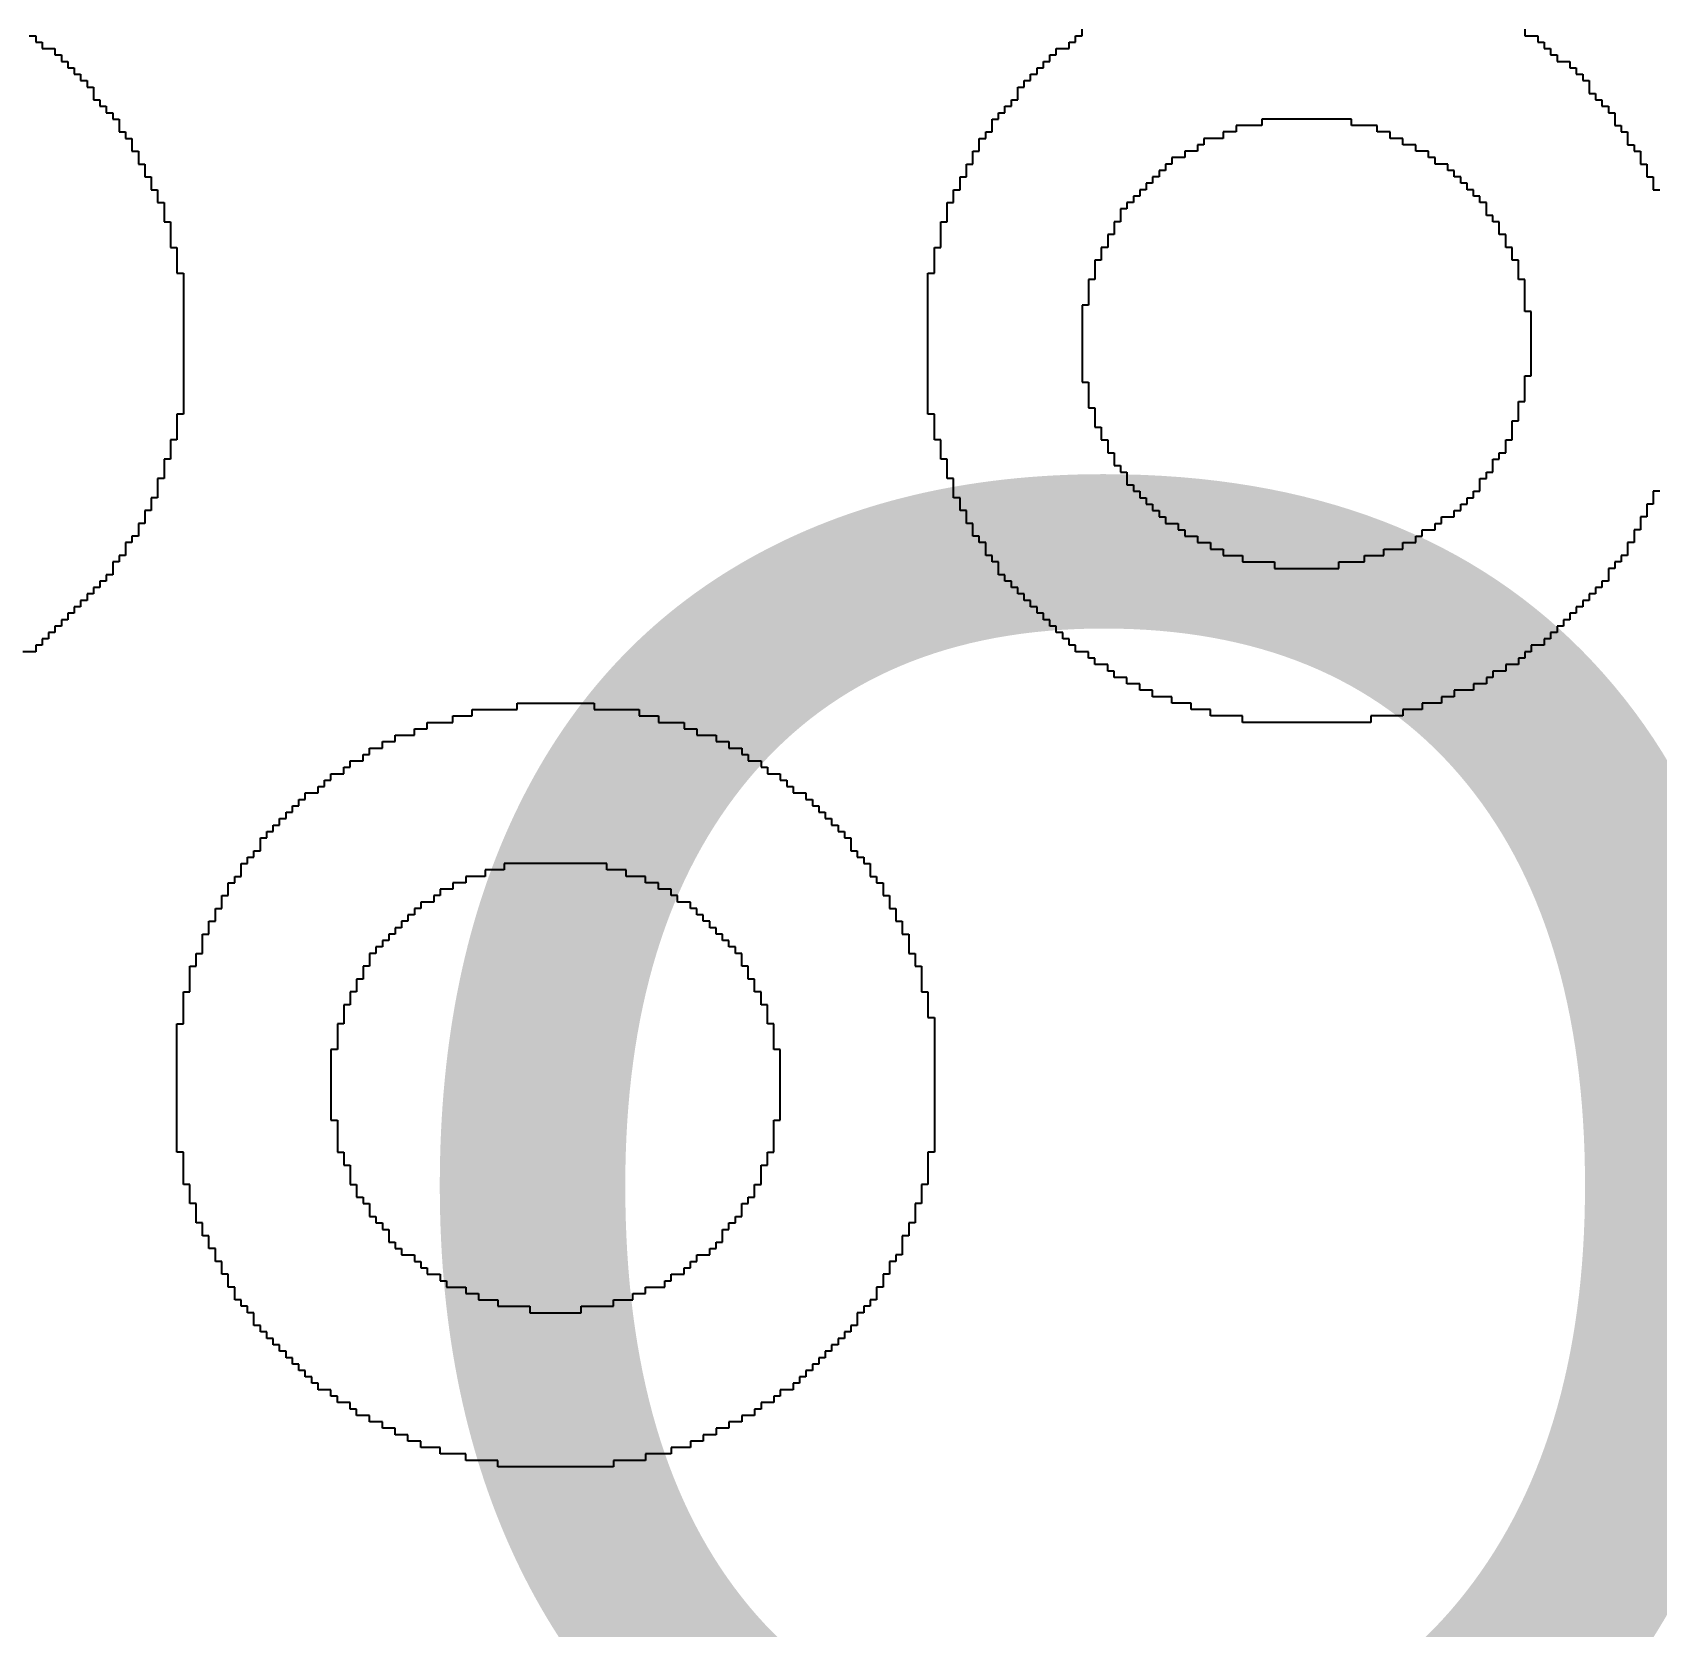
# Model space of a CAD drawing. Header units: inches. Extents: x -0.3 to 9.9, y -0.4 to 5.
# Drawn here: x 2.25 to 2.29425, y 1.20616 to 1.2496 of the extents above; entities that cross this region are included whole.
import ezdxf

# ---------------------------------------------------------------- set-up
doc = ezdxf.new("R2010")
doc.units = ezdxf.units.IN
doc.header["$MEASUREMENT"] = 0
doc.layers.add('Bottom Overlay', color=54, linetype='Continuous')
doc.layers.add('Top Overlay', color=2, linetype='Continuous')
doc.styles.add('Arial', font='', dxfattribs={"height": 0.2})
doc.styles.get('Arial').set_extended_font_data('Arial')

msp = doc.modelspace()

# ---------------------------------------------------------------- linework, layer by layer
at = {"layer": 'Top Overlay'}
for p, q in [((2.278593, 1.249516), (2.278593, 1.249691)), ((2.290662, 1.249691), (2.290662, 1.249516)), ((2.249909, 1.249516), (2.250084, 1.249516)), ((2.250084, 1.249516), (2.250084, 1.249342)), ((2.250084, 1.249342), (2.250259, 1.249342)), ((2.250259, 1.249342), (2.250259, 1.249167)), ((2.278243, 1.249167), (2.278243, 1.249342)), ((2.278243, 1.249342), (2.278418, 1.249342)), ((2.278418, 1.249342), (2.278418, 1.249516)), ((2.278418, 1.249516), (2.278593, 1.249516)), ((2.290662, 1.249516), (2.291011, 1.249516)), ((2.291011, 1.249516), (2.291011, 1.249342)), ((2.291011, 1.249342), (2.291186, 1.249342)), ((2.291186, 1.249342), (2.291186, 1.249167)), ((2.250259, 1.249167), (2.250608, 1.249167)), ((2.250608, 1.249167), (2.250608, 1.248992)), ((2.250608, 1.248992), (2.250783, 1.248992)), ((2.250783, 1.248992), (2.250783, 1.248817)), ((2.250783, 1.248817), (2.250958, 1.248817)), ((2.250958, 1.248817), (2.250958, 1.248642)), ((2.277544, 1.248642), (2.277544, 1.248817)), ((2.277544, 1.248817), (2.277719, 1.248817)), ((2.277719, 1.248817), (2.277719, 1.248992)), ((2.277719, 1.248992), (2.277893, 1.248992)), ((2.277893, 1.248992), (2.277893, 1.249167)), ((2.277893, 1.249167), (2.278243, 1.249167)), ((2.291186, 1.249167), (2.291361, 1.249167)), ((2.291361, 1.249167), (2.291361, 1.248992)), ((2.291361, 1.248992), (2.291536, 1.248992)), ((2.291536, 1.248992), (2.291536, 1.248817)), ((2.291536, 1.248817), (2.291886, 1.248817)), ((2.291886, 1.248817), (2.291886, 1.248642)), ((2.250958, 1.248642), (2.251133, 1.248642)), ((2.251133, 1.248642), (2.251133, 1.248467)), ((2.251133, 1.248467), (2.251308, 1.248467)), ((2.251308, 1.248467), (2.251308, 1.248292)), ((2.277194, 1.248292), (2.277194, 1.248467)), ((2.277194, 1.248467), (2.277369, 1.248467)), ((2.277369, 1.248467), (2.277369, 1.248642)), ((2.277369, 1.248642), (2.277544, 1.248642)), ((2.291886, 1.248642), (2.292061, 1.248642)), ((2.292061, 1.248642), (2.292061, 1.248467)), ((2.292061, 1.248467), (2.292236, 1.248467)), ((2.292236, 1.248467), (2.292236, 1.248292)), ((2.251308, 1.248292), (2.251483, 1.248292)), ((2.251483, 1.248292), (2.251483, 1.248117)), ((2.251483, 1.248117), (2.251658, 1.248117)), ((2.251658, 1.248117), (2.251658, 1.247767)), ((2.276844, 1.247767), (2.276844, 1.248117)), ((2.276844, 1.248117), (2.277019, 1.248117)), ((2.277019, 1.248117), (2.277019, 1.248292)), ((2.277019, 1.248292), (2.277194, 1.248292)), ((2.292236, 1.248292), (2.29241, 1.248292)), ((2.29241, 1.248292), (2.29241, 1.247942)), ((2.29241, 1.247942), (2.292585, 1.247942)), ((2.292585, 1.247942), (2.292585, 1.247767)), ((2.251658, 1.247767), (2.251833, 1.247767)), ((2.251833, 1.247767), (2.251833, 1.247593)), ((2.251833, 1.247593), (2.252008, 1.247593)), ((2.252008, 1.247593), (2.252008, 1.247418)), ((2.276494, 1.247418), (2.276494, 1.247593)), ((2.276494, 1.247593), (2.276669, 1.247593)), ((2.276669, 1.247593), (2.276669, 1.247767)), ((2.276669, 1.247767), (2.276844, 1.247767)), ((2.292585, 1.247767), (2.29276, 1.247767)), ((2.29276, 1.247767), (2.29276, 1.247593)), ((2.29276, 1.247593), (2.292935, 1.247593)), ((2.292935, 1.247593), (2.292935, 1.247418)), ((2.252008, 1.247418), (2.252183, 1.247418)), ((2.252183, 1.247418), (2.252183, 1.247243)), ((2.252183, 1.247243), (2.252358, 1.247243)), ((2.252358, 1.247243), (2.252358, 1.246893)), ((2.276145, 1.246893), (2.276145, 1.247243)), ((2.276145, 1.247243), (2.276319, 1.247243)), ((2.276319, 1.247243), (2.276319, 1.247418)), ((2.276319, 1.247418), (2.276494, 1.247418)), ((2.28349, 1.247068), (2.282791, 1.247068)), ((2.282791, 1.247068), (2.282791, 1.246893)), ((2.285939, 1.247243), (2.28349, 1.247243)), ((2.28349, 1.247243), (2.28349, 1.247068)), ((2.285939, 1.247068), (2.285939, 1.247243)), ((2.286639, 1.247068), (2.285939, 1.247068)), ((2.286639, 1.246893), (2.286639, 1.247068)), ((2.292935, 1.247418), (2.29311, 1.247418)), ((2.29311, 1.247418), (2.29311, 1.247068)), ((2.29311, 1.247068), (2.293285, 1.247068)), ((2.293285, 1.247068), (2.293285, 1.246893)), ((2.252358, 1.246893), (2.252532, 1.246893)), ((2.252532, 1.246893), (2.252532, 1.246718)), ((2.252532, 1.246718), (2.252707, 1.246718)), ((2.252707, 1.246718), (2.252707, 1.246368)), ((2.275795, 1.246368), (2.275795, 1.246718)), ((2.275795, 1.246718), (2.27597, 1.246718)), ((2.27597, 1.246718), (2.27597, 1.246893)), ((2.27597, 1.246893), (2.276145, 1.246893)), ((2.281916, 1.246543), (2.281741, 1.246543)), ((2.281741, 1.246543), (2.281741, 1.246368)), ((2.282441, 1.246718), (2.281916, 1.246718)), ((2.281916, 1.246718), (2.281916, 1.246543)), ((2.282791, 1.246893), (2.282441, 1.246893)), ((2.282441, 1.246893), (2.282441, 1.246718)), ((2.286989, 1.246893), (2.286639, 1.246893)), ((2.286989, 1.246718), (2.286989, 1.246893)), ((2.287338, 1.246718), (2.286989, 1.246718)), ((2.287338, 1.246543), (2.287338, 1.246718)), ((2.287688, 1.246543), (2.287338, 1.246543)), ((2.287688, 1.246368), (2.287688, 1.246543)), ((2.293285, 1.246893), (2.29346, 1.246893)), ((2.29346, 1.246893), (2.29346, 1.246543)), ((2.29346, 1.246543), (2.293635, 1.246543)), ((2.293635, 1.246543), (2.293635, 1.246368)), ((2.252707, 1.246368), (2.252882, 1.246368)), ((2.252882, 1.246368), (2.252882, 1.246018)), ((2.27562, 1.246018), (2.27562, 1.246368)), ((2.27562, 1.246368), (2.275795, 1.246368)), ((2.281392, 1.246193), (2.281042, 1.246193)), ((2.281042, 1.246193), (2.281042, 1.246018)), ((2.281741, 1.246368), (2.281392, 1.246368)), ((2.281392, 1.246368), (2.281392, 1.246193)), ((2.288038, 1.246368), (2.287688, 1.246368)), ((2.288038, 1.246193), (2.288038, 1.246368)), ((2.288213, 1.246193), (2.288038, 1.246193)), ((2.288213, 1.246018), (2.288213, 1.246193)), ((2.293635, 1.246368), (2.29381, 1.246368)), ((2.29381, 1.246368), (2.29381, 1.246018)), ((2.252882, 1.246018), (2.253057, 1.246018)), ((2.253057, 1.246018), (2.253057, 1.245669)), ((2.253057, 1.245669), (2.253232, 1.245669)), ((2.253232, 1.245669), (2.253232, 1.245319)), ((2.27527, 1.245319), (2.27527, 1.245669)), ((2.27527, 1.245669), (2.275445, 1.245669)), ((2.275445, 1.245669), (2.275445, 1.246018)), ((2.275445, 1.246018), (2.27562, 1.246018)), ((2.280692, 1.245669), (2.280517, 1.245669)), ((2.280517, 1.245669), (2.280517, 1.245494)), ((2.280867, 1.245844), (2.280692, 1.245844)), ((2.280692, 1.245844), (2.280692, 1.245669)), ((2.281042, 1.246018), (2.280867, 1.246018)), ((2.280867, 1.246018), (2.280867, 1.245844)), ((2.288563, 1.246018), (2.288213, 1.246018)), ((2.288563, 1.245844), (2.288563, 1.246018)), ((2.288737, 1.245844), (2.288563, 1.245844)), ((2.288737, 1.245669), (2.288737, 1.245844)), ((2.288912, 1.245669), (2.288737, 1.245669)), ((2.288912, 1.245494), (2.288912, 1.245669)), ((2.29381, 1.246018), (2.293985, 1.246018)), ((2.293985, 1.246018), (2.293985, 1.245669)), ((2.293985, 1.245669), (2.29416, 1.245669)), ((2.29416, 1.245669), (2.29416, 1.245319)), ((2.253232, 1.245319), (2.253407, 1.245319)), ((2.253407, 1.245319), (2.253407, 1.244969)), ((2.275095, 1.244969), (2.275095, 1.245319)), ((2.275095, 1.245319), (2.27527, 1.245319)), ((2.280342, 1.245319), (2.280167, 1.245319)), ((2.280167, 1.245319), (2.280167, 1.245144)), ((2.280517, 1.245494), (2.280342, 1.245494)), ((2.280342, 1.245494), (2.280342, 1.245319)), ((2.289087, 1.245494), (2.288912, 1.245494)), ((2.289087, 1.245319), (2.289087, 1.245494)), ((2.289262, 1.245319), (2.289087, 1.245319)), ((2.289262, 1.245144), (2.289262, 1.245319)), ((2.29416, 1.245319), (2.294335, 1.245319)), ((2.253407, 1.244969), (2.253582, 1.244969)), ((2.253582, 1.244969), (2.253582, 1.244444)), ((2.27492, 1.244444), (2.27492, 1.244969)), ((2.27492, 1.244969), (2.275095, 1.244969)), ((2.279817, 1.244794), (2.279643, 1.244794)), ((2.279643, 1.244794), (2.279643, 1.244444)), ((2.279992, 1.244969), (2.279817, 1.244969)), ((2.279817, 1.244969), (2.279817, 1.244794)), ((2.280167, 1.245144), (2.279992, 1.245144)), ((2.279992, 1.245144), (2.279992, 1.244969)), ((2.289437, 1.245144), (2.289262, 1.245144)), ((2.289437, 1.244969), (2.289437, 1.245144)), ((2.289612, 1.244969), (2.289437, 1.244969)), ((2.289612, 1.244619), (2.289612, 1.244969)), ((2.253582, 1.244444), (2.253757, 1.244444)), ((2.253757, 1.244444), (2.253757, 1.243745)), ((2.274745, 1.243745), (2.274745, 1.244444)), ((2.274745, 1.244444), (2.27492, 1.244444)), ((2.279643, 1.244444), (2.279468, 1.244444)), ((2.279468, 1.244444), (2.279468, 1.244095)), ((2.289787, 1.244619), (2.289612, 1.244619)), ((2.289787, 1.244444), (2.289787, 1.244619)), ((2.289962, 1.244444), (2.289787, 1.244444)), ((2.289962, 1.244095), (2.289962, 1.244444)), ((2.279468, 1.244095), (2.279293, 1.244095)), ((2.279293, 1.244095), (2.279293, 1.243745)), ((2.290137, 1.244095), (2.289962, 1.244095)), ((2.290137, 1.243745), (2.290137, 1.244095)), ((2.253757, 1.243745), (2.253932, 1.243745)), ((2.253932, 1.243745), (2.253932, 1.243045)), ((2.27457, 1.243045), (2.27457, 1.243745)), ((2.27457, 1.243745), (2.274745, 1.243745)), ((2.279293, 1.243745), (2.279118, 1.243745)), ((2.279118, 1.243745), (2.279118, 1.243395)), ((2.290312, 1.243745), (2.290137, 1.243745)), ((2.290312, 1.243395), (2.290312, 1.243745)), ((2.253932, 1.243045), (2.254107, 1.243045)), ((2.254107, 1.243045), (2.254107, 1.239197)), ((2.274395, 1.239197), (2.274395, 1.243045)), ((2.274395, 1.243045), (2.27457, 1.243045)), ((2.279118, 1.243395), (2.278943, 1.243395)), ((2.278943, 1.243395), (2.278943, 1.24287)), ((2.290487, 1.243395), (2.290312, 1.243395)), ((2.290487, 1.24322), (2.290487, 1.243395)), ((2.290487, 1.24287), (2.290487, 1.24322)), ((2.278943, 1.24287), (2.278768, 1.24287)), ((2.278768, 1.24287), (2.278768, 1.242171)), ((2.290662, 1.24287), (2.290487, 1.24287)), ((2.290662, 1.241996), (2.290662, 1.24287)), ((2.278768, 1.242171), (2.278593, 1.242171)), ((2.278593, 1.242171), (2.278593, 1.240072)), ((2.290836, 1.241996), (2.290662, 1.241996)), ((2.290836, 1.240247), (2.290836, 1.241996)), ((2.278593, 1.240072), (2.278768, 1.240072)), ((2.278768, 1.240072), (2.278768, 1.239372)), ((2.290662, 1.239547), (2.290662, 1.240247)), ((2.290662, 1.240247), (2.290836, 1.240247)), ((2.290487, 1.239022), (2.290487, 1.239547)), ((2.290487, 1.239547), (2.290662, 1.239547)), ((2.254107, 1.239197), (2.253932, 1.239197)), ((2.253932, 1.239197), (2.253932, 1.238498)), ((2.27457, 1.239197), (2.274395, 1.239197)), ((2.27457, 1.238498), (2.27457, 1.239197)), ((2.278768, 1.239372), (2.278943, 1.239372)), ((2.278943, 1.239372), (2.278943, 1.238847)), ((2.290312, 1.238498), (2.290312, 1.239022)), ((2.290312, 1.239022), (2.290487, 1.239022)), ((2.278943, 1.238847), (2.279118, 1.238847)), ((2.279118, 1.238847), (2.279118, 1.238498)), ((2.253932, 1.238498), (2.253757, 1.238498)), ((2.253757, 1.238498), (2.253757, 1.237973)), ((2.274745, 1.238498), (2.27457, 1.238498)), ((2.274745, 1.237973), (2.274745, 1.238498)), ((2.279118, 1.238498), (2.279293, 1.238498)), ((2.279293, 1.238498), (2.279293, 1.238148)), ((2.279293, 1.238148), (2.279468, 1.238148)), ((2.279468, 1.238148), (2.279468, 1.237798)), ((2.289962, 1.237973), (2.289962, 1.238148)), ((2.289962, 1.238148), (2.290137, 1.238148)), ((2.290137, 1.238148), (2.290137, 1.238498)), ((2.290137, 1.238498), (2.290312, 1.238498)), ((2.253757, 1.237973), (2.253582, 1.237973)), ((2.253582, 1.237973), (2.253582, 1.237448)), ((2.27492, 1.237973), (2.274745, 1.237973)), ((2.27492, 1.237448), (2.27492, 1.237973)), ((2.279468, 1.237798), (2.279643, 1.237798)), ((2.279643, 1.237798), (2.279643, 1.237623)), ((2.289787, 1.237623), (2.289787, 1.237973)), ((2.289787, 1.237973), (2.289962, 1.237973)), ((2.253582, 1.237448), (2.253407, 1.237448)), ((2.253407, 1.237448), (2.253407, 1.236923)), ((2.275095, 1.237448), (2.27492, 1.237448)), ((2.275095, 1.236923), (2.275095, 1.237448)), ((2.279643, 1.237623), (2.279817, 1.237623)), ((2.279817, 1.237623), (2.279817, 1.237273)), ((2.279817, 1.237273), (2.279992, 1.237273)), ((2.279992, 1.237273), (2.279992, 1.237098)), ((2.289437, 1.237098), (2.289437, 1.237448)), ((2.289437, 1.237448), (2.289612, 1.237448)), ((2.289612, 1.237448), (2.289612, 1.237623)), ((2.289612, 1.237623), (2.289787, 1.237623)), ((2.253407, 1.236923), (2.253232, 1.236923)), ((2.253232, 1.236923), (2.253232, 1.236574)), ((2.27527, 1.236923), (2.275095, 1.236923)), ((2.27527, 1.236574), (2.27527, 1.236923)), ((2.279992, 1.237098), (2.280167, 1.237098)), ((2.280167, 1.237098), (2.280167, 1.236923)), ((2.280167, 1.236923), (2.280342, 1.236923)), ((2.280342, 1.236923), (2.280342, 1.236749)), ((2.289087, 1.236749), (2.289087, 1.236923)), ((2.289087, 1.236923), (2.289262, 1.236923)), ((2.289262, 1.236923), (2.289262, 1.237098)), ((2.289262, 1.237098), (2.289437, 1.237098)), ((2.294335, 1.237098), (2.29416, 1.237098)), ((2.29416, 1.237098), (2.29416, 1.236749)), ((2.253232, 1.236574), (2.253057, 1.236574)), ((2.253057, 1.236574), (2.253057, 1.236224)), ((2.275445, 1.236574), (2.27527, 1.236574)), ((2.275445, 1.236224), (2.275445, 1.236574)), ((2.280342, 1.236749), (2.280517, 1.236749)), ((2.280517, 1.236749), (2.280517, 1.236574)), ((2.280517, 1.236574), (2.280692, 1.236574)), ((2.280692, 1.236574), (2.280692, 1.236399)), ((2.280692, 1.236399), (2.280867, 1.236399)), ((2.280867, 1.236399), (2.280867, 1.236224)), ((2.288388, 1.236224), (2.288388, 1.236399)), ((2.288388, 1.236399), (2.288737, 1.236399)), ((2.288737, 1.236399), (2.288737, 1.236574)), ((2.288737, 1.236574), (2.288912, 1.236574)), ((2.288912, 1.236574), (2.288912, 1.236749)), ((2.288912, 1.236749), (2.289087, 1.236749)), ((2.293985, 1.236399), (2.29381, 1.236399)), ((2.29381, 1.236399), (2.29381, 1.236049)), ((2.29416, 1.236749), (2.293985, 1.236749)), ((2.293985, 1.236749), (2.293985, 1.236399)), ((2.253057, 1.236224), (2.252882, 1.236224)), ((2.252882, 1.236224), (2.252882, 1.235874)), ((2.27562, 1.236224), (2.275445, 1.236224)), ((2.27562, 1.235874), (2.27562, 1.236224)), ((2.280867, 1.236224), (2.281217, 1.236224)), ((2.281217, 1.236224), (2.281217, 1.236049)), ((2.281217, 1.236049), (2.281392, 1.236049)), ((2.281392, 1.236049), (2.281392, 1.235874)), ((2.287863, 1.235874), (2.287863, 1.236049)), ((2.287863, 1.236049), (2.288213, 1.236049)), ((2.288213, 1.236049), (2.288213, 1.236224)), ((2.288213, 1.236224), (2.288388, 1.236224)), ((2.29381, 1.236049), (2.293635, 1.236049)), ((2.293635, 1.236049), (2.293635, 1.235699)), ((2.252707, 1.235699), (2.252532, 1.235699)), ((2.252532, 1.235699), (2.252532, 1.235349)), ((2.252882, 1.235874), (2.252707, 1.235874)), ((2.252707, 1.235874), (2.252707, 1.235699)), ((2.275795, 1.235874), (2.27562, 1.235874)), ((2.275795, 1.235699), (2.275795, 1.235874)), ((2.27597, 1.235699), (2.275795, 1.235699)), ((2.27597, 1.235349), (2.27597, 1.235699)), ((2.281392, 1.235874), (2.281741, 1.235874)), ((2.281741, 1.235874), (2.281741, 1.235699)), ((2.281741, 1.235699), (2.282091, 1.235699)), ((2.282091, 1.235699), (2.282091, 1.235524)), ((2.282091, 1.235524), (2.282441, 1.235524)), ((2.282441, 1.235524), (2.282441, 1.235349)), ((2.286814, 1.235349), (2.286814, 1.235524)), ((2.286814, 1.235524), (2.287338, 1.235524)), ((2.287338, 1.235524), (2.287338, 1.235699)), ((2.287338, 1.235699), (2.287688, 1.235699)), ((2.287688, 1.235699), (2.287688, 1.235874)), ((2.287688, 1.235874), (2.287863, 1.235874)), ((2.293635, 1.235699), (2.29346, 1.235699)), ((2.29346, 1.235699), (2.29346, 1.235349)), ((2.252358, 1.235174), (2.252183, 1.235174)), ((2.252183, 1.235174), (2.252183, 1.234824)), ((2.252532, 1.235349), (2.252358, 1.235349)), ((2.252358, 1.235349), (2.252358, 1.235174)), ((2.276145, 1.235349), (2.27597, 1.235349)), ((2.276145, 1.235174), (2.276145, 1.235349)), ((2.276319, 1.235174), (2.276145, 1.235174)), ((2.276319, 1.234824), (2.276319, 1.235174)), ((2.282441, 1.235349), (2.282966, 1.235349)), ((2.282966, 1.235349), (2.282966, 1.235174)), ((2.282966, 1.235174), (2.28384, 1.235174)), ((2.28384, 1.235174), (2.28384, 1.234999)), ((2.285589, 1.234999), (2.285589, 1.235174)), ((2.285589, 1.235174), (2.286289, 1.235174)), ((2.286289, 1.235174), (2.286289, 1.235349)), ((2.286289, 1.235349), (2.286814, 1.235349)), ((2.293285, 1.235174), (2.29311, 1.235174)), ((2.29311, 1.235174), (2.29311, 1.234999)), ((2.29346, 1.235349), (2.293285, 1.235349)), ((2.293285, 1.235349), (2.293285, 1.235174)), ((2.252008, 1.23465), (2.251833, 1.23465)), ((2.251833, 1.23465), (2.251833, 1.234475)), ((2.252183, 1.234824), (2.252008, 1.234824)), ((2.252008, 1.234824), (2.252008, 1.23465)), ((2.276494, 1.234824), (2.276319, 1.234824)), ((2.276494, 1.23465), (2.276494, 1.234824)), ((2.276669, 1.23465), (2.276494, 1.23465)), ((2.276669, 1.234475), (2.276669, 1.23465)), ((2.28384, 1.234999), (2.285589, 1.234999)), ((2.292935, 1.23465), (2.29276, 1.23465)), ((2.29276, 1.23465), (2.29276, 1.234475)), ((2.29311, 1.234999), (2.292935, 1.234999)), ((2.292935, 1.234999), (2.292935, 1.23465)), ((2.251658, 1.2343), (2.251483, 1.2343)), ((2.251483, 1.2343), (2.251483, 1.234125)), ((2.251833, 1.234475), (2.251658, 1.234475)), ((2.251658, 1.234475), (2.251658, 1.2343)), ((2.276844, 1.234475), (2.276669, 1.234475)), ((2.276844, 1.2343), (2.276844, 1.234475)), ((2.277019, 1.2343), (2.276844, 1.2343)), ((2.277019, 1.234125), (2.277019, 1.2343)), ((2.292585, 1.2343), (2.29241, 1.2343)), ((2.29241, 1.2343), (2.29241, 1.234125)), ((2.29276, 1.234475), (2.292585, 1.234475)), ((2.292585, 1.234475), (2.292585, 1.2343)), ((2.251133, 1.233775), (2.250958, 1.233775)), ((2.250958, 1.233775), (2.250958, 1.2336)), ((2.251308, 1.23395), (2.251133, 1.23395)), ((2.251133, 1.23395), (2.251133, 1.233775)), ((2.251483, 1.234125), (2.251308, 1.234125)), ((2.251308, 1.234125), (2.251308, 1.23395)), ((2.277194, 1.234125), (2.277019, 1.234125)), ((2.277194, 1.23395), (2.277194, 1.234125)), ((2.277369, 1.23395), (2.277194, 1.23395)), ((2.277369, 1.233775), (2.277369, 1.23395)), ((2.277544, 1.233775), (2.277369, 1.233775)), ((2.277544, 1.2336), (2.277544, 1.233775)), ((2.292061, 1.233775), (2.291886, 1.233775)), ((2.291886, 1.233775), (2.291886, 1.2336)), ((2.292236, 1.23395), (2.292061, 1.23395)), ((2.292061, 1.23395), (2.292061, 1.233775)), ((2.29241, 1.234125), (2.292236, 1.234125)), ((2.292236, 1.234125), (2.292236, 1.23395)), ((2.250783, 1.233425), (2.250608, 1.233425)), ((2.250608, 1.233425), (2.250608, 1.23325)), ((2.250958, 1.2336), (2.250783, 1.2336)), ((2.250783, 1.2336), (2.250783, 1.233425)), ((2.277719, 1.2336), (2.277544, 1.2336)), ((2.277719, 1.233425), (2.277719, 1.2336)), ((2.277893, 1.233425), (2.277719, 1.233425)), ((2.277893, 1.23325), (2.277893, 1.233425)), ((2.291711, 1.233425), (2.291536, 1.233425)), ((2.291536, 1.233425), (2.291536, 1.23325)), ((2.291886, 1.2336), (2.291711, 1.2336)), ((2.291711, 1.2336), (2.291711, 1.233425)), ((2.250259, 1.232901), (2.250084, 1.232901)), ((2.250084, 1.232901), (2.250084, 1.232726)), ((2.250434, 1.233075), (2.250259, 1.233075)), ((2.250259, 1.233075), (2.250259, 1.232901)), ((2.250608, 1.23325), (2.250434, 1.23325)), ((2.250434, 1.23325), (2.250434, 1.233075)), ((2.278068, 1.23325), (2.277893, 1.23325)), ((2.278068, 1.233075), (2.278068, 1.23325)), ((2.278243, 1.233075), (2.278068, 1.233075)), ((2.278243, 1.232901), (2.278243, 1.233075)), ((2.278418, 1.232901), (2.278243, 1.232901)), ((2.278418, 1.232726), (2.278418, 1.232901)), ((2.291186, 1.232901), (2.290836, 1.232901)), ((2.290836, 1.232901), (2.290836, 1.232726)), ((2.291361, 1.233075), (2.291186, 1.233075)), ((2.291186, 1.233075), (2.291186, 1.232901)), ((2.291536, 1.23325), (2.291361, 1.23325)), ((2.291361, 1.23325), (2.291361, 1.233075)), ((2.250084, 1.232726), (2.249734, 1.232726)), ((2.278768, 1.232726), (2.278418, 1.232726)), ((2.278768, 1.232551), (2.278768, 1.232726)), ((2.278943, 1.232551), (2.278768, 1.232551)), ((2.278943, 1.232376), (2.278943, 1.232551)), ((2.290662, 1.232551), (2.290487, 1.232551)), ((2.290487, 1.232551), (2.290487, 1.232376)), ((2.290836, 1.232726), (2.290662, 1.232726)), ((2.290662, 1.232726), (2.290662, 1.232551)), ((2.279293, 1.232376), (2.278943, 1.232376)), ((2.279293, 1.232201), (2.279293, 1.232376)), ((2.279468, 1.232201), (2.279293, 1.232201)), ((2.279468, 1.232026), (2.279468, 1.232201)), ((2.279817, 1.232026), (2.279468, 1.232026)), ((2.279817, 1.231851), (2.279817, 1.232026)), ((2.289787, 1.232026), (2.289612, 1.232026)), ((2.289612, 1.232026), (2.289612, 1.231851)), ((2.290137, 1.232201), (2.289787, 1.232201)), ((2.289787, 1.232201), (2.289787, 1.232026)), ((2.290487, 1.232376), (2.290137, 1.232376)), ((2.290137, 1.232376), (2.290137, 1.232201)), ((2.280167, 1.231851), (2.279817, 1.231851)), ((2.280167, 1.231676), (2.280167, 1.231851)), ((2.280517, 1.231676), (2.280167, 1.231676)), ((2.280517, 1.231501), (2.280517, 1.231676)), ((2.281042, 1.231501), (2.280517, 1.231501)), ((2.281042, 1.231326), (2.281042, 1.231501)), ((2.288737, 1.231501), (2.288388, 1.231501)), ((2.288388, 1.231501), (2.288388, 1.231326)), ((2.289262, 1.231676), (2.288737, 1.231676)), ((2.288737, 1.231676), (2.288737, 1.231501)), ((2.289612, 1.231851), (2.289262, 1.231851)), ((2.289262, 1.231851), (2.289262, 1.231676)), ((2.261977, 1.230977), (2.261977, 1.231152)), ((2.261977, 1.231152), (2.263202, 1.231152)), ((2.263202, 1.231152), (2.263202, 1.231326)), ((2.263202, 1.231326), (2.2653, 1.231326)), ((2.2653, 1.231326), (2.2653, 1.231152)), ((2.2653, 1.231152), (2.266525, 1.231152)), ((2.266525, 1.231152), (2.266525, 1.230977)), ((2.281566, 1.231326), (2.281042, 1.231326)), ((2.281566, 1.231152), (2.281566, 1.231326)), ((2.282091, 1.231152), (2.281566, 1.231152)), ((2.282091, 1.230977), (2.282091, 1.231152)), ((2.287863, 1.231152), (2.287338, 1.231152)), ((2.287338, 1.231152), (2.287338, 1.230977)), ((2.288388, 1.231326), (2.287863, 1.231326)), ((2.287863, 1.231326), (2.287863, 1.231152)), ((2.260403, 1.230452), (2.260403, 1.230627)), ((2.260403, 1.230627), (2.260753, 1.230627)), ((2.260753, 1.230627), (2.260753, 1.230802)), ((2.260753, 1.230802), (2.261452, 1.230802)), ((2.261452, 1.230802), (2.261452, 1.230977)), ((2.261452, 1.230977), (2.261977, 1.230977)), ((2.266525, 1.230977), (2.26705, 1.230977)), ((2.26705, 1.230977), (2.26705, 1.230802)), ((2.26705, 1.230802), (2.267749, 1.230802)), ((2.267749, 1.230802), (2.267749, 1.230627)), ((2.267749, 1.230627), (2.268099, 1.230627)), ((2.268099, 1.230627), (2.268099, 1.230452)), ((2.282966, 1.230977), (2.282091, 1.230977)), ((2.282966, 1.230802), (2.282966, 1.230977)), ((2.286464, 1.230802), (2.282966, 1.230802)), ((2.287338, 1.230977), (2.286464, 1.230977)), ((2.286464, 1.230977), (2.286464, 1.230802)), ((2.259529, 1.230102), (2.259529, 1.230277)), ((2.259529, 1.230277), (2.259878, 1.230277)), ((2.259878, 1.230277), (2.259878, 1.230452)), ((2.259878, 1.230452), (2.260403, 1.230452)), ((2.268099, 1.230452), (2.268624, 1.230452)), ((2.268624, 1.230452), (2.268624, 1.230277)), ((2.268624, 1.230277), (2.268973, 1.230277)), ((2.268973, 1.230277), (2.268973, 1.230102)), ((2.258654, 1.229577), (2.258654, 1.229752)), ((2.258654, 1.229752), (2.259004, 1.229752)), ((2.259004, 1.229752), (2.259004, 1.229927)), ((2.259004, 1.229927), (2.259179, 1.229927)), ((2.259179, 1.229927), (2.259179, 1.230102)), ((2.259179, 1.230102), (2.259529, 1.230102)), ((2.268973, 1.230102), (2.269323, 1.230102)), ((2.269323, 1.230102), (2.269323, 1.229927)), ((2.269323, 1.229927), (2.269498, 1.229927)), ((2.269498, 1.229927), (2.269498, 1.229752)), ((2.269498, 1.229752), (2.269848, 1.229752)), ((2.269848, 1.229752), (2.269848, 1.229577)), ((2.258129, 1.229228), (2.258129, 1.229402)), ((2.258129, 1.229402), (2.258479, 1.229402)), ((2.258479, 1.229402), (2.258479, 1.229577)), ((2.258479, 1.229577), (2.258654, 1.229577)), ((2.269848, 1.229577), (2.270023, 1.229577)), ((2.270023, 1.229577), (2.270023, 1.229402)), ((2.270023, 1.229402), (2.270373, 1.229402)), ((2.270373, 1.229402), (2.270373, 1.229228)), ((2.25743, 1.228703), (2.25743, 1.228878)), ((2.25743, 1.228878), (2.25778, 1.228878)), ((2.25778, 1.228878), (2.25778, 1.229053)), ((2.25778, 1.229053), (2.257954, 1.229053)), ((2.257954, 1.229053), (2.257954, 1.229228)), ((2.257954, 1.229228), (2.258129, 1.229228)), ((2.270373, 1.229228), (2.270548, 1.229228)), ((2.270548, 1.229228), (2.270548, 1.229053)), ((2.270548, 1.229053), (2.270722, 1.229053)), ((2.270722, 1.229053), (2.270722, 1.228878)), ((2.270722, 1.228878), (2.271072, 1.228878)), ((2.271072, 1.228878), (2.271072, 1.228703)), ((2.25708, 1.228353), (2.25708, 1.228528)), ((2.25708, 1.228528), (2.257255, 1.228528)), ((2.257255, 1.228528), (2.257255, 1.228703)), ((2.257255, 1.228703), (2.25743, 1.228703)), ((2.271072, 1.228703), (2.271247, 1.228703)), ((2.271247, 1.228703), (2.271247, 1.228528)), ((2.271247, 1.228528), (2.271422, 1.228528)), ((2.271422, 1.228528), (2.271422, 1.228353)), ((2.256555, 1.227828), (2.256555, 1.228003)), ((2.256555, 1.228003), (2.25673, 1.228003)), ((2.25673, 1.228003), (2.25673, 1.228178)), ((2.25673, 1.228178), (2.256905, 1.228178)), ((2.256905, 1.228178), (2.256905, 1.228353)), ((2.256905, 1.228353), (2.25708, 1.228353)), ((2.271422, 1.228353), (2.271597, 1.228353)), ((2.271597, 1.228353), (2.271597, 1.228178)), ((2.271597, 1.228178), (2.271772, 1.228178)), ((2.271772, 1.228178), (2.271772, 1.228003)), ((2.271772, 1.228003), (2.271947, 1.228003)), ((2.271947, 1.228003), (2.271947, 1.227828)), ((2.256205, 1.227304), (2.256205, 1.227653)), ((2.256205, 1.227653), (2.25638, 1.227653)), ((2.25638, 1.227653), (2.25638, 1.227828)), ((2.25638, 1.227828), (2.256555, 1.227828)), ((2.271947, 1.227828), (2.272122, 1.227828)), ((2.272122, 1.227828), (2.272122, 1.227653)), ((2.272122, 1.227653), (2.272297, 1.227653)), ((2.272297, 1.227653), (2.272297, 1.227304)), ((2.255856, 1.226954), (2.255856, 1.227129)), ((2.255856, 1.227129), (2.256031, 1.227129)), ((2.256031, 1.227129), (2.256031, 1.227304)), ((2.256031, 1.227304), (2.256205, 1.227304)), ((2.272297, 1.227304), (2.272471, 1.227304)), ((2.272471, 1.227304), (2.272471, 1.227129)), ((2.272471, 1.227129), (2.272646, 1.227129)), ((2.272646, 1.227129), (2.272646, 1.226954)), ((2.255681, 1.226604), (2.255681, 1.226954)), ((2.255681, 1.226954), (2.255856, 1.226954)), ((2.262852, 1.226779), (2.262327, 1.226779)), ((2.262327, 1.226779), (2.262327, 1.226604)), ((2.26565, 1.226954), (2.262852, 1.226954)), ((2.262852, 1.226954), (2.262852, 1.226779)), ((2.26565, 1.226779), (2.26565, 1.226954)), ((2.266175, 1.226779), (2.26565, 1.226779)), ((2.266175, 1.226604), (2.266175, 1.226779)), ((2.272646, 1.226954), (2.272821, 1.226954)), ((2.272821, 1.226954), (2.272821, 1.226604)), ((2.255331, 1.226079), (2.255331, 1.226429)), ((2.255331, 1.226429), (2.255506, 1.226429)), ((2.255506, 1.226429), (2.255506, 1.226604)), ((2.255506, 1.226604), (2.255681, 1.226604)), ((2.261452, 1.226254), (2.261103, 1.226254)), ((2.261103, 1.226254), (2.261103, 1.226079)), ((2.261802, 1.226429), (2.261452, 1.226429)), ((2.261452, 1.226429), (2.261452, 1.226254)), ((2.262327, 1.226604), (2.261802, 1.226604)), ((2.261802, 1.226604), (2.261802, 1.226429)), ((2.2667, 1.226604), (2.266175, 1.226604)), ((2.2667, 1.226429), (2.2667, 1.226604)), ((2.26705, 1.226429), (2.2667, 1.226429)), ((2.26705, 1.226254), (2.26705, 1.226429)), ((2.267399, 1.226254), (2.26705, 1.226254)), ((2.267399, 1.226079), (2.267399, 1.226254)), ((2.272821, 1.226604), (2.272996, 1.226604)), ((2.272996, 1.226604), (2.272996, 1.226429)), ((2.272996, 1.226429), (2.273171, 1.226429)), ((2.273171, 1.226429), (2.273171, 1.226079)), ((2.255156, 1.225729), (2.255156, 1.226079)), ((2.255156, 1.226079), (2.255331, 1.226079)), ((2.260928, 1.225904), (2.260578, 1.225904)), ((2.260578, 1.225904), (2.260578, 1.225729)), ((2.261103, 1.226079), (2.260928, 1.226079)), ((2.260928, 1.226079), (2.260928, 1.225904)), ((2.267574, 1.226079), (2.267399, 1.226079)), ((2.267574, 1.225904), (2.267574, 1.226079)), ((2.267924, 1.225904), (2.267574, 1.225904)), ((2.267924, 1.225729), (2.267924, 1.225904)), ((2.273171, 1.226079), (2.273346, 1.226079)), ((2.273346, 1.226079), (2.273346, 1.225729)), ((2.254806, 1.22503), (2.254806, 1.22538)), ((2.254806, 1.22538), (2.254981, 1.22538)), ((2.254981, 1.22538), (2.254981, 1.225729)), ((2.254981, 1.225729), (2.255156, 1.225729)), ((2.260228, 1.22538), (2.260053, 1.22538)), ((2.260053, 1.22538), (2.260053, 1.225205)), ((2.260403, 1.225555), (2.260228, 1.225555)), ((2.260228, 1.225555), (2.260228, 1.22538)), ((2.260578, 1.225729), (2.260403, 1.225729)), ((2.260403, 1.225729), (2.260403, 1.225555)), ((2.268099, 1.225729), (2.267924, 1.225729)), ((2.268099, 1.225555), (2.268099, 1.225729)), ((2.268274, 1.225555), (2.268099, 1.225555)), ((2.268274, 1.22538), (2.268274, 1.225555)), ((2.268449, 1.22538), (2.268274, 1.22538)), ((2.268449, 1.225205), (2.268449, 1.22538)), ((2.273346, 1.225729), (2.273521, 1.225729)), ((2.273521, 1.225729), (2.273521, 1.22538)), ((2.273521, 1.22538), (2.273696, 1.22538)), ((2.273696, 1.22538), (2.273696, 1.22503)), ((2.254631, 1.224505), (2.254631, 1.22503)), ((2.254631, 1.22503), (2.254806, 1.22503)), ((2.259878, 1.22503), (2.259704, 1.22503)), ((2.259704, 1.22503), (2.259704, 1.224855)), ((2.260053, 1.225205), (2.259878, 1.225205)), ((2.259878, 1.225205), (2.259878, 1.22503)), ((2.268624, 1.225205), (2.268449, 1.225205)), ((2.268624, 1.22503), (2.268624, 1.225205)), ((2.268798, 1.22503), (2.268624, 1.22503)), ((2.268798, 1.224855), (2.268798, 1.22503)), ((2.273696, 1.22503), (2.273871, 1.22503)), ((2.273871, 1.22503), (2.273871, 1.224505)), ((2.254456, 1.224155), (2.254456, 1.224505)), ((2.254456, 1.224505), (2.254631, 1.224505)), ((2.259354, 1.224505), (2.259179, 1.224505)), ((2.259179, 1.224505), (2.259179, 1.224155)), ((2.259529, 1.22468), (2.259354, 1.22468)), ((2.259354, 1.22468), (2.259354, 1.224505)), ((2.259704, 1.224855), (2.259529, 1.224855)), ((2.259529, 1.224855), (2.259529, 1.22468)), ((2.268973, 1.224855), (2.268798, 1.224855)), ((2.268973, 1.22468), (2.268973, 1.224855)), ((2.269148, 1.22468), (2.268973, 1.22468)), ((2.269148, 1.224505), (2.269148, 1.22468)), ((2.269323, 1.224505), (2.269148, 1.224505)), ((2.269323, 1.224155), (2.269323, 1.224505)), ((2.273871, 1.224505), (2.274046, 1.224505)), ((2.274046, 1.224505), (2.274046, 1.224155)), ((2.254281, 1.223456), (2.254281, 1.224155)), ((2.254281, 1.224155), (2.254456, 1.224155)), ((2.259179, 1.224155), (2.259004, 1.224155)), ((2.259004, 1.224155), (2.259004, 1.223806)), ((2.269498, 1.224155), (2.269323, 1.224155)), ((2.269498, 1.223806), (2.269498, 1.224155)), ((2.274046, 1.224155), (2.274221, 1.224155)), ((2.274221, 1.224155), (2.274221, 1.223456)), ((2.259004, 1.223806), (2.258829, 1.223806)), ((2.258829, 1.223806), (2.258829, 1.223456)), ((2.269673, 1.223806), (2.269498, 1.223806)), ((2.269673, 1.223631), (2.269673, 1.223806)), ((2.269673, 1.223456), (2.269673, 1.223631)), ((2.254107, 1.222581), (2.254107, 1.223456)), ((2.254107, 1.223456), (2.254281, 1.223456)), ((2.258654, 1.223106), (2.258479, 1.223106)), ((2.258479, 1.223106), (2.258479, 1.222581)), ((2.258829, 1.223456), (2.258654, 1.223456)), ((2.258654, 1.223456), (2.258654, 1.223106)), ((2.269848, 1.223456), (2.269673, 1.223456)), ((2.269848, 1.223106), (2.269848, 1.223456)), ((2.270023, 1.223106), (2.269848, 1.223106)), ((2.270023, 1.222581), (2.270023, 1.223106)), ((2.274221, 1.223456), (2.274395, 1.223456)), ((2.274395, 1.223456), (2.274395, 1.222756)), ((2.274395, 1.222756), (2.27457, 1.222756)), ((2.27457, 1.222756), (2.27457, 1.219083)), ((2.253932, 1.219083), (2.253932, 1.222581)), ((2.253932, 1.222581), (2.254107, 1.222581)), ((2.258479, 1.222581), (2.258304, 1.222581)), ((2.258304, 1.222581), (2.258304, 1.221882)), ((2.270198, 1.222581), (2.270023, 1.222581)), ((2.270198, 1.221882), (2.270198, 1.222581)), ((2.258304, 1.221882), (2.258129, 1.221882)), ((2.258129, 1.221882), (2.258129, 1.219958)), ((2.270373, 1.221882), (2.270198, 1.221882)), ((2.270373, 1.219958), (2.270373, 1.221882)), ((2.258129, 1.219958), (2.258304, 1.219958)), ((2.258304, 1.219958), (2.258304, 1.219083)), ((2.270198, 1.219083), (2.270198, 1.219958)), ((2.270198, 1.219958), (2.270373, 1.219958)), ((2.254107, 1.219083), (2.253932, 1.219083)), ((2.254107, 1.218209), (2.254107, 1.219083)), ((2.258304, 1.219083), (2.258479, 1.219083)), ((2.258479, 1.219083), (2.258479, 1.218733)), ((2.258479, 1.218733), (2.258654, 1.218733)), ((2.258654, 1.218733), (2.258654, 1.218209)), ((2.269848, 1.218209), (2.269848, 1.218733)), ((2.269848, 1.218733), (2.270023, 1.218733)), ((2.270023, 1.218733), (2.270023, 1.219083)), ((2.270023, 1.219083), (2.270198, 1.219083)), ((2.27457, 1.219083), (2.274395, 1.219083)), ((2.274395, 1.219083), (2.274395, 1.218384)), ((2.274395, 1.218384), (2.274395, 1.218209)), ((2.254281, 1.218209), (2.254107, 1.218209)), ((2.254281, 1.217684), (2.254281, 1.218209)), ((2.258654, 1.218209), (2.258829, 1.218209)), ((2.258829, 1.218209), (2.258829, 1.217859)), ((2.258829, 1.217859), (2.259004, 1.217859)), ((2.259004, 1.217859), (2.259004, 1.217684)), ((2.269498, 1.217684), (2.269498, 1.217859)), ((2.269498, 1.217859), (2.269673, 1.217859)), ((2.269673, 1.217859), (2.269673, 1.218209)), ((2.269673, 1.218209), (2.269848, 1.218209)), ((2.274395, 1.218209), (2.274221, 1.218209)), ((2.274221, 1.218209), (2.274221, 1.217684)), ((2.254456, 1.217684), (2.254281, 1.217684)), ((2.254456, 1.217159), (2.254456, 1.217684)), ((2.259004, 1.217684), (2.259179, 1.217684)), ((2.259179, 1.217684), (2.259179, 1.217334)), ((2.269323, 1.217334), (2.269323, 1.217684)), ((2.269323, 1.217684), (2.269498, 1.217684)), ((2.274221, 1.217684), (2.274046, 1.217684)), ((2.274046, 1.217684), (2.274046, 1.217159)), ((2.254631, 1.217159), (2.254456, 1.217159)), ((2.254631, 1.216809), (2.254631, 1.217159)), ((2.259179, 1.217334), (2.259354, 1.217334)), ((2.259354, 1.217334), (2.259354, 1.217159)), ((2.259354, 1.217159), (2.259529, 1.217159)), ((2.259529, 1.217159), (2.259529, 1.216984)), ((2.259529, 1.216984), (2.259704, 1.216984)), ((2.259704, 1.216984), (2.259704, 1.216635)), ((2.268798, 1.216635), (2.268798, 1.216984)), ((2.268798, 1.216984), (2.268973, 1.216984)), ((2.268973, 1.216984), (2.268973, 1.217159)), ((2.268973, 1.217159), (2.269148, 1.217159)), ((2.269148, 1.217159), (2.269148, 1.217334)), ((2.269148, 1.217334), (2.269323, 1.217334)), ((2.274046, 1.217159), (2.273871, 1.217159)), ((2.273871, 1.217159), (2.273871, 1.216809)), ((2.254806, 1.216809), (2.254631, 1.216809)), ((2.254806, 1.21646), (2.254806, 1.216809)), ((2.254981, 1.21646), (2.254806, 1.21646)), ((2.254981, 1.21611), (2.254981, 1.21646)), ((2.259704, 1.216635), (2.259878, 1.216635)), ((2.259878, 1.216635), (2.259878, 1.21646)), ((2.259878, 1.21646), (2.260053, 1.21646)), ((2.260053, 1.21646), (2.260053, 1.216285)), ((2.268449, 1.216285), (2.268449, 1.21646)), ((2.268449, 1.21646), (2.268624, 1.21646)), ((2.268624, 1.21646), (2.268624, 1.216635)), ((2.268624, 1.216635), (2.268798, 1.216635)), ((2.273871, 1.216809), (2.273696, 1.216809)), ((2.273696, 1.216809), (2.273696, 1.216285)), ((2.255156, 1.21611), (2.254981, 1.21611)), ((2.255156, 1.21576), (2.255156, 1.21611)), ((2.260053, 1.216285), (2.260403, 1.216285)), ((2.260403, 1.216285), (2.260403, 1.21611)), ((2.260403, 1.21611), (2.260578, 1.21611)), ((2.260578, 1.21611), (2.260578, 1.215935)), ((2.267924, 1.215935), (2.267924, 1.21611)), ((2.267924, 1.21611), (2.268099, 1.21611)), ((2.268099, 1.21611), (2.268099, 1.216285)), ((2.268099, 1.216285), (2.268449, 1.216285)), ((2.273521, 1.21611), (2.273346, 1.21611)), ((2.273346, 1.21611), (2.273346, 1.21576)), ((2.273696, 1.216285), (2.273521, 1.216285)), ((2.273521, 1.216285), (2.273521, 1.21611)), ((2.255331, 1.21576), (2.255156, 1.21576)), ((2.255331, 1.21541), (2.255331, 1.21576)), ((2.260578, 1.215935), (2.260753, 1.215935)), ((2.260753, 1.215935), (2.260753, 1.21576)), ((2.260753, 1.21576), (2.261103, 1.21576)), ((2.261103, 1.21576), (2.261103, 1.215585)), ((2.261103, 1.215585), (2.261278, 1.215585)), ((2.261278, 1.215585), (2.261278, 1.21541)), ((2.267224, 1.21541), (2.267224, 1.215585)), ((2.267224, 1.215585), (2.267399, 1.215585)), ((2.267399, 1.215585), (2.267399, 1.21576)), ((2.267399, 1.21576), (2.267749, 1.21576)), ((2.267749, 1.21576), (2.267749, 1.215935)), ((2.267749, 1.215935), (2.267924, 1.215935)), ((2.273346, 1.21576), (2.273171, 1.21576)), ((2.273171, 1.21576), (2.273171, 1.21541)), ((2.255506, 1.21541), (2.255331, 1.21541)), ((2.255506, 1.21506), (2.255506, 1.21541)), ((2.261278, 1.21541), (2.261802, 1.21541)), ((2.261802, 1.21541), (2.261802, 1.215235)), ((2.261802, 1.215235), (2.262152, 1.215235)), ((2.262152, 1.215235), (2.262152, 1.21506)), ((2.26635, 1.21506), (2.26635, 1.215235)), ((2.26635, 1.215235), (2.2667, 1.215235)), ((2.2667, 1.215235), (2.2667, 1.21541)), ((2.2667, 1.21541), (2.267224, 1.21541)), ((2.273171, 1.21541), (2.272996, 1.21541)), ((2.272996, 1.21541), (2.272996, 1.21506)), ((2.255681, 1.21506), (2.255506, 1.21506)), ((2.255681, 1.214886), (2.255681, 1.21506)), ((2.255856, 1.214886), (2.255681, 1.214886)), ((2.255856, 1.214711), (2.255856, 1.214886)), ((2.256031, 1.214711), (2.255856, 1.214711)), ((2.256031, 1.214361), (2.256031, 1.214711)), ((2.262152, 1.21506), (2.262677, 1.21506)), ((2.262677, 1.21506), (2.262677, 1.214886)), ((2.262677, 1.214886), (2.263551, 1.214886)), ((2.263551, 1.214886), (2.263551, 1.214711)), ((2.263551, 1.214711), (2.264951, 1.214711)), ((2.264951, 1.214711), (2.264951, 1.214886)), ((2.264951, 1.214886), (2.265825, 1.214886)), ((2.265825, 1.214886), (2.265825, 1.21506)), ((2.265825, 1.21506), (2.26635, 1.21506)), ((2.272646, 1.214711), (2.272471, 1.214711)), ((2.272471, 1.214711), (2.272471, 1.214361)), ((2.272821, 1.214886), (2.272646, 1.214886)), ((2.272646, 1.214886), (2.272646, 1.214711)), ((2.272996, 1.21506), (2.272821, 1.21506)), ((2.272821, 1.21506), (2.272821, 1.214886)), ((2.256205, 1.214361), (2.256031, 1.214361)), ((2.256205, 1.214186), (2.256205, 1.214361)), ((2.272471, 1.214361), (2.272297, 1.214361)), ((2.272297, 1.214361), (2.272297, 1.214186)), ((2.25638, 1.214186), (2.256205, 1.214186)), ((2.25638, 1.214011), (2.25638, 1.214186)), ((2.256555, 1.214011), (2.25638, 1.214011)), ((2.256555, 1.213836), (2.256555, 1.214011)), ((2.25673, 1.213836), (2.256555, 1.213836)), ((2.25673, 1.213661), (2.25673, 1.213836)), ((2.271947, 1.213836), (2.271772, 1.213836)), ((2.271772, 1.213836), (2.271772, 1.213661)), ((2.272122, 1.214011), (2.271947, 1.214011)), ((2.271947, 1.214011), (2.271947, 1.213836)), ((2.272297, 1.214186), (2.272122, 1.214186)), ((2.272122, 1.214186), (2.272122, 1.214011)), ((2.256905, 1.213661), (2.25673, 1.213661)), ((2.256905, 1.213486), (2.256905, 1.213661)), ((2.25708, 1.213486), (2.256905, 1.213486)), ((2.25708, 1.213311), (2.25708, 1.213486)), ((2.271597, 1.213486), (2.271422, 1.213486)), ((2.271422, 1.213486), (2.271422, 1.213311)), ((2.271772, 1.213661), (2.271597, 1.213661)), ((2.271597, 1.213661), (2.271597, 1.213486)), ((2.257255, 1.213311), (2.25708, 1.213311)), ((2.257255, 1.213137), (2.257255, 1.213311)), ((2.25743, 1.213137), (2.257255, 1.213137)), ((2.25743, 1.212962), (2.25743, 1.213137)), ((2.257605, 1.212962), (2.25743, 1.212962)), ((2.257605, 1.212787), (2.257605, 1.212962)), ((2.271072, 1.212962), (2.270897, 1.212962)), ((2.270897, 1.212962), (2.270897, 1.212787)), ((2.271247, 1.213137), (2.271072, 1.213137)), ((2.271072, 1.213137), (2.271072, 1.212962)), ((2.271422, 1.213311), (2.271247, 1.213311)), ((2.271247, 1.213311), (2.271247, 1.213137)), ((2.25778, 1.212787), (2.257605, 1.212787)), ((2.25778, 1.212612), (2.25778, 1.212787)), ((2.258129, 1.212612), (2.25778, 1.212612)), ((2.258129, 1.212437), (2.258129, 1.212612)), ((2.270722, 1.212612), (2.270373, 1.212612)), ((2.270373, 1.212612), (2.270373, 1.212437)), ((2.270897, 1.212787), (2.270722, 1.212787)), ((2.270722, 1.212787), (2.270722, 1.212612)), ((2.258304, 1.212437), (2.258129, 1.212437)), ((2.258304, 1.212262), (2.258304, 1.212437)), ((2.258654, 1.212262), (2.258304, 1.212262)), ((2.258654, 1.212087), (2.258654, 1.212262)), ((2.258829, 1.212087), (2.258654, 1.212087)), ((2.258829, 1.211912), (2.258829, 1.212087)), ((2.269848, 1.212087), (2.269673, 1.212087)), ((2.269673, 1.212087), (2.269673, 1.211912)), ((2.270198, 1.212262), (2.269848, 1.212262)), ((2.269848, 1.212262), (2.269848, 1.212087)), ((2.270373, 1.212437), (2.270198, 1.212437)), ((2.270198, 1.212437), (2.270198, 1.212262)), ((2.259179, 1.211912), (2.258829, 1.211912)), ((2.259179, 1.211737), (2.259179, 1.211912)), ((2.259529, 1.211737), (2.259179, 1.211737)), ((2.259529, 1.211562), (2.259529, 1.211737)), ((2.269323, 1.211737), (2.268973, 1.211737)), ((2.268973, 1.211737), (2.268973, 1.211562)), ((2.269673, 1.211912), (2.269323, 1.211912)), ((2.269323, 1.211912), (2.269323, 1.211737)), ((2.259878, 1.211562), (2.259529, 1.211562)), ((2.259878, 1.211387), (2.259878, 1.211562)), ((2.260228, 1.211387), (2.259878, 1.211387)), ((2.260228, 1.211213), (2.260228, 1.211387)), ((2.260578, 1.211213), (2.260228, 1.211213)), ((2.260578, 1.211038), (2.260578, 1.211213)), ((2.268274, 1.211213), (2.267924, 1.211213)), ((2.267924, 1.211213), (2.267924, 1.211038)), ((2.268624, 1.211387), (2.268274, 1.211387)), ((2.268274, 1.211387), (2.268274, 1.211213)), ((2.268973, 1.211562), (2.268624, 1.211562)), ((2.268624, 1.211562), (2.268624, 1.211387)), ((2.261103, 1.211038), (2.260578, 1.211038)), ((2.261103, 1.210863), (2.261103, 1.211038)), ((2.261802, 1.210863), (2.261103, 1.210863)), ((2.261802, 1.210688), (2.261802, 1.210863)), ((2.267399, 1.210863), (2.2667, 1.210863)), ((2.2667, 1.210863), (2.2667, 1.210688)), ((2.267924, 1.211038), (2.267399, 1.211038)), ((2.267399, 1.211038), (2.267399, 1.210863)), ((2.262677, 1.210688), (2.261802, 1.210688)), ((2.262677, 1.210513), (2.262677, 1.210688)), ((2.265825, 1.210513), (2.262677, 1.210513)), ((2.2667, 1.210688), (2.265825, 1.210688)), ((2.265825, 1.210688), (2.265825, 1.210513))]:
    msp.add_line(p, q, dxfattribs=at)

# ---------------------------------------------------------------- texts
at = {"layer": 'Bottom Overlay', "style": 'Arial', "text_generation_flag": 2}
msp.add_text('ZERO CARBON FOOTPRINT', height=0.038, rotation=360, dxfattribs=at).set_placement((2.406, 1.199))

doc.saveas('drawing.dxf')
